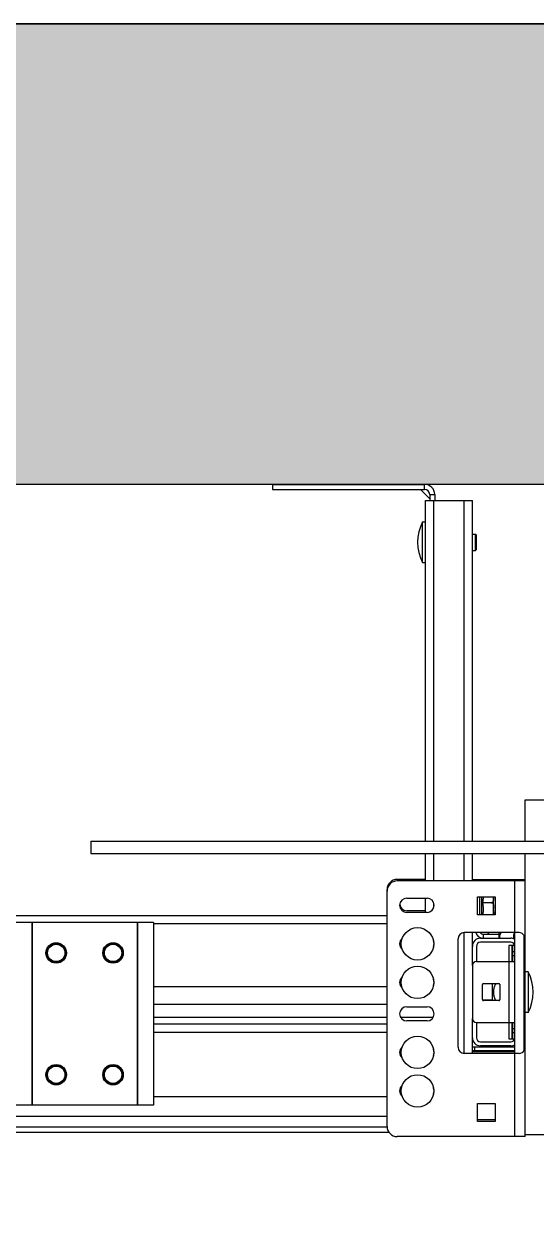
# Model space of a CAD drawing. Header units: millimetres. Extents: x 21899 to 38731, y -5425 to 3612.
# Drawn here: x 29485 to 29738, y -2828 to -2244 of the extents above; entities that cross this region are included whole.
import ezdxf

# ---------------------------------------------------------------- set-up
doc = ezdxf.new("R2010")
doc.units = ezdxf.units.MM
doc.layers.add('dwgmodels.com', color=250, linetype='Continuous')

msp = doc.modelspace()

# ---------------------------------------------------------------- hatches: boundary and pattern name
at = {"layer": 'dwgmodels.com', "true_color": 0xc7c8ca}
h = msp.add_hatch(color=9, dxfattribs=at)
h.dxf.hatch_style = 1
h.paths.add_polyline_path([(26306.15, -2827.73), (26306.15, -2243.56), (30089.21, -2243.56), (30089.21, -2470.56), (26556.15, -2470.56), (26556.15, -2827.73)])

# ---------------------------------------------------------------- linework, layer by layer
at = {"color": 7, "linetype": 'Continuous'}
for p, q in [((30089.21, -2243.56), (26306.15, -2243.56)), ((29607.53, -2470.56), (29607.53, -2473.06)), ((29607.53, -2473.06), (29682.53, -2473.06)), ((29680.5, -2473.07), (29685.03, -2477.59)), ((29685.03, -2475.56), (29685.03, -2478.56)), ((29683.03, -2478.56), (29706.03, -2478.56)), ((29683.03, -2646.42), (29683.03, -2478.56)), ((29706.03, -2646.42), (29706.03, -2478.56)), ((29681.53, -2489.06), (29683.03, -2489.06)), ((29681.53, -2509.06), (29681.53, -2489.06)), ((29706.03, -2495.06), (29707.54, -2495.06)), ((29707.54, -2495.06), (29708.03, -2495.56)), ((29707.54, -2503.06), (29707.54, -2495.06)), ((29708.03, -2502.57), (29708.03, -2495.56)), ((29706.03, -2503.06), (29707.54, -2503.06)), ((29707.54, -2503.06), (29708.03, -2502.57)), ((29681.53, -2509.06), (29683.03, -2509.06)), ((29732.03, -2625.92), (29845.03, -2625.92)), ((29732.03, -2646.42), (29732.03, -2625.92)), ((29518.03, -2646.42), (29790.21, -2646.42)), ((29518.03, -2652.44), (29779.69, -2652.44)), ((29683.03, -2665.92), (29683.03, -2652.44)), ((29683.03, -2665.92), (29683.03, -2652.44)), ((29706.03, -2665.92), (29706.03, -2652.44)), ((29706.03, -2665.92), (29706.03, -2652.44)), ((29732.03, -2791.92), (29732.03, -2652.44)), ((29683.03, -2665.17), (29669.03, -2665.17)), ((29732.03, -2665.92), (29669.03, -2665.92)), ((29706.03, -2665.17), (29732.03, -2665.17)), ((29707.53, -2665.92), (29707.53, -2665.17)), ((29664.03, -2786.92), (29664.03, -2670.17)), ((29673.73, -2674.42), (29683.73, -2674.42)), ((29683.03, -2681.42), (29683.03, -2674.42)), ((29708.53, -2673.82), (29717.33, -2673.82)), ((29708.53, -2682.62), (29708.53, -2673.82)), ((29710.73, -2682.62), (29710.73, -2673.82)), ((29716.53, -2682.62), (29716.53, -2673.82)), ((29717.33, -2673.82), (29717.33, -2682.62)), ((29683.03, -2680.67), (29673.73, -2680.67)), ((29715.53, -2676.67), (29711.13, -2676.67)), ((29162.03, -2682.92), (29664.03, -2682.92)), ((29683.73, -2681.42), (29673.73, -2681.42)), ((29717.33, -2682.62), (29708.53, -2682.62)), ((29717.33, -2681.87), (29716.53, -2681.87)), ((29729.03, -2691.42), (29702.03, -2691.42)), ((29706.03, -2707.67), (29706.03, -2691.42)), ((29719.03, -2691.42), (29719.03, -2693.92)), ((29727.03, -2750.92), (29727.03, -2691.42)), ((29731.61, -2749.44), (29731.61, -2692.89)), ((29699.03, -2747.92), (29699.03, -2694.42)), ((29708.03, -2698.17), (29708.03, -2705.67)), ((29710.03, -2694.17), (29725.03, -2694.17)), ((29725.03, -2696.17), (29710.03, -2696.17)), ((29727.03, -2697.67), (29724.03, -2697.67)), ((29724.03, -2697.67), (29724.03, -2705.67)), ((29726.03, -2705.67), (29726.03, -2697.67)), ((29733.53, -2710.72), (29732.03, -2710.72)), ((29733.53, -2710.72), (29733.53, -2730.72)), ((29716.03, -2716.72), (29711.08, -2716.72)), ((29714.03, -2716.72), (29714.03, -2716.42)), ((29715.53, -2716.47), (29716.03, -2716.47)), ((29716.03, -2724.92), (29716.03, -2716.42)), ((29717.53, -2716.47), (29719.24, -2716.47)), ((29673.73, -2727.92), (29683.73, -2727.92)), ((29716.03, -2724.72), (29711.14, -2724.72)), ((29714.03, -2724.92), (29714.03, -2724.72)), ((29706.03, -2750.92), (29706.03, -2733.67)), ((29733.53, -2730.72), (29732.03, -2730.72)), ((29549.03, -2736.42), (29664.03, -2736.42)), ((29683.73, -2734.92), (29673.73, -2734.92)), ((29708.03, -2735.67), (29708.03, -2743.17)), ((29724.03, -2735.67), (29724.03, -2743.67)), ((29726.03, -2743.67), (29726.03, -2735.67)), ((29710.03, -2745.17), (29725.03, -2745.17)), ((29724.03, -2743.67), (29727.03, -2743.67)), ((29729.03, -2750.92), (29702.03, -2750.92)), ((29706.03, -2747.67), (29727.03, -2747.67)), ((29727.03, -2749.67), (29706.03, -2749.67)), ((29727.03, -2750.17), (29706.03, -2750.17)), ((29725.03, -2747.17), (29710.03, -2747.17)), ((29719.03, -2749.67), (29719.03, -2750.17)), ((29708.53, -2775.62), (29717.33, -2775.62)), ((29708.53, -2784.42), (29708.53, -2775.62)), ((29717.33, -2775.62), (29717.33, -2784.42)), ((29717.33, -2783.67), (29708.53, -2783.67)), ((29717.33, -2784.42), (29708.53, -2784.42)), ((29665.09, -2789.92), (29134.03, -2789.92)), ((29732.03, -2791.92), (29669.03, -2791.92)), ((29732.03, -2790.92), (29845.03, -2790.92))]:
    msp.add_line(p, q, dxfattribs=at)
msp.add_line((30089.21, -2470.56), (26556.15, -2470.56))
at = {"color": 3, "linetype": 'Continuous'}
for p, q in [((29607.53, -2470.56), (29682.53, -2470.56)), ((29687.53, -2475.56), (29687.53, -2478.56)), ((29709.53, -2665.17), (29709.53, -2665.92)), ((29709.53, -2673.82), (29709.53, -2682.62)), ((29541.02, -2686.42), (29481.03, -2686.42)), ((29489.03, -2686.42), (29489.03, -2776.42)), ((29549.03, -2686.42), (29541.03, -2686.42)), ((29541.03, -2686.42), (29541.03, -2776.42)), ((29549.03, -2686.42), (29549.03, -2776.42)), ((29711.53, -2692.17), (29719.03, -2692.17)), ((29714.36, -2692.17), (29713.61, -2691.42)), ((29706.03, -2707.67), (29706.03, -2733.67)), ((29708.03, -2705.67), (29727.03, -2705.67)), ((29711.03, -2724.42), (29711.03, -2716.92)), ((29711.53, -2716.42), (29719.03, -2716.42)), ((29719.53, -2716.92), (29719.53, -2724.42)), ((29719.03, -2724.92), (29711.53, -2724.92)), ((29708.03, -2735.67), (29727.03, -2735.67)), ((29541.02, -2776.42), (29481.03, -2776.42)), ((29549.03, -2776.42), (29541.03, -2776.42))]:
    msp.add_line(p, q, dxfattribs=at)
at = {"color": 9, "linetype": 'Continuous'}
for p, q in [((29682.53, -2473.06), (29682.53, -2470.56)), ((29685.03, -2475.56), (29687.53, -2475.56)), ((29687.03, -2646.42), (29687.03, -2478.56)), ((29702.03, -2646.42), (29702.03, -2478.56)), ((29687.03, -2665.92), (29687.03, -2652.44)), ((29687.03, -2665.92), (29687.03, -2652.44)), ((29702.03, -2665.92), (29702.03, -2652.44)), ((29702.03, -2665.92), (29702.03, -2652.44)), ((29707.53, -2665.67), (29709.53, -2665.67)), ((29727.03, -2691.42), (29727.03, -2665.17)), ((29687.03, -2678.97), (29687.03, -2676.86)), ((29489.15, -2686.42), (29489.15, -2776.42)), ((29540.91, -2686.42), (29540.91, -2776.42)), ((29549.03, -2686.92), (29664.03, -2686.92)), ((29702.03, -2750.92), (29702.03, -2691.42)), ((29711.53, -2694.17), (29711.53, -2692.17)), ((29725.46, -2697.67), (29725.46, -2705.67)), ((29726.03, -2700.67), (29727.03, -2700.67)), ((29726.03, -2702.67), (29727.03, -2702.67)), ((29724.03, -2705.67), (29724.03, -2735.67)), ((29549.03, -2717.88), (29664.03, -2717.88)), ((29670.88, -2717.88), (29671.29, -2717.88)), ((29549.03, -2726.7), (29664.03, -2726.7)), ((29549.03, -2733.12), (29664.03, -2733.12)), ((29670.71, -2733.12), (29686.76, -2733.12)), ((29725.46, -2735.67), (29725.46, -2743.67)), ((29726.03, -2738.67), (29727.03, -2738.67)), ((29549.03, -2740.42), (29664.03, -2740.42)), ((29726.03, -2740.67), (29727.03, -2740.67)), ((29707.03, -2747.67), (29707.03, -2749.67)), ((29727.03, -2791.92), (29727.03, -2750.92)), ((29549.03, -2772.22), (29664.03, -2772.22)), ((29162.03, -2781.86), (29664.03, -2781.86)), ((29140.35, -2787.06), (29664.03, -2787.06))]:
    msp.add_line(p, q, dxfattribs=at)
at = {"color": 4, "linetype": 'Continuous'}
msp.add_line((29518.03, -2646.42), (29518.03, -2652.44), dxfattribs=at)
at = {"color": 7, "linetype": 'Continuous'}
for centre, radius in [((29679.03, -2696.92), 8), ((29501.03, -2701.42), 5.04), ((29501.03, -2701.42), 4.48), ((29529.03, -2701.42), 5.04), ((29529.03, -2701.42), 4.48), ((29679.03, -2715.92), 8), ((29679.03, -2750.42), 8), ((29501.03, -2761.42), 5.04), ((29501.03, -2761.42), 4.48), ((29529.03, -2761.42), 5.04), ((29529.03, -2761.42), 4.48), ((29679.03, -2769.42), 8)]:
    msp.add_circle(centre, radius, dxfattribs=at)
at = {"color": 9, "linetype": 'Continuous'}
for centre, radius in [((29501.03, -2701.42), 5), ((29501.03, -2701.42), 4.28), ((29529.03, -2701.42), 5), ((29529.03, -2701.42), 4.28), ((29501.03, -2761.42), 5), ((29501.03, -2761.42), 4.28), ((29529.03, -2761.42), 5), ((29529.03, -2761.42), 4.28)]:
    msp.add_circle(centre, radius, dxfattribs=at)
at = {"color": 3, "linetype": 'Continuous'}
for centre, radius, start, end in [((29682.53, -2475.56), 5, 0, 90), ((29711.53, -2690.17), 2, 219.06185, 270), ((29708.03, -2707.67), 2, 90, 180), ((29711.53, -2716.92), 0.5, 90, 180), ((29719.03, -2716.92), 0.5, 0, 90), ((29711.53, -2724.42), 0.5, 180, 270), ((29719.03, -2724.42), 0.5, 270, 0), ((29708.03, -2733.67), 2, 180, 270)]:
    msp.add_arc(centre, radius, start, end, dxfattribs=at)
at = {"color": 7, "linetype": 'Continuous'}
for centre, radius, start, end in [((29682.53, -2475.56), 2.5, 0, 90), ((29700.28, -2499.06), 21.25, 151.92751, 208.07249), ((29669.03, -2670.17), 5, 90, 180), ((29669.03, -2670.92), 5, 90, 180), ((29673.73, -2677.92), 3.5, 90, 270), ((29683.73, -2677.92), 3.5, 270, 90), ((29673.73, -2677.17), 3.5, 184.15871, 270), ((29702.03, -2694.42), 3, 90, 180), ((29711.53, -2690.17), 4, 198.24372, 261.81721), ((29729.03, -2694.42), 3, 30.58688, 90), ((29673.73, -2696.92), 3.5, 129.98343, 230.01657), ((29683.73, -2696.92), 3.5, 333.91949, 26.08051), ((29710.03, -2698.17), 4, 90, 180), ((29710.03, -2698.17), 2, 90, 180), ((29725.03, -2698.17), 4, 64.28571, 90), ((29725.03, -2698.17), 2, 15, 90), ((29673.73, -2715.92), 3.5, 129.98343, 230.01657), ((29683.73, -2715.92), 3.5, 333.91949, 26.08051), ((29714.78, -2720.72), 21.25, 331.92751, 28.07249), ((29673.73, -2731.42), 3.5, 90, 270), ((29683.73, -2731.42), 3.5, 270, 90), ((29710.03, -2743.17), 4, 180, 270), ((29710.03, -2743.17), 2, 180, 270), ((29725.03, -2743.17), 2, 270, 345), ((29673.73, -2750.42), 3.5, 129.98343, 230.01657), ((29683.73, -2750.42), 3.5, 333.91949, 26.08051), ((29702.03, -2747.92), 3, 180, 270), ((29725.03, -2743.17), 4, 270, 300.19017), ((29729.03, -2747.92), 3, 270, 329.41312), ((29673.73, -2769.42), 3.5, 129.98343, 230.01657), ((29683.73, -2769.42), 3.5, 333.91949, 26.08051), ((29669.03, -2786.92), 5, 180, 270)]:
    msp.add_arc(centre, radius, start, end, dxfattribs=at)
for points, start_tangent, end_tangent in [([(29711.13, -2676.67), (29711.3, -2675.83), (29711.43, -2675.03), (29711.51, -2674.22), (29711.53, -2673.82)], (0.064684, 0.280763), (0.009363, 0.288018)), ([(29716.53, -2673.82), (29716.53, -2674.08), (29716.53, -2674.49), (29716.51, -2674.86), (29716.48, -2675.2), (29716.43, -2675.51), (29716.37, -2675.8), (29716.28, -2676.05), (29716.16, -2676.26), (29716.03, -2676.43), (29715.87, -2676.56), (29715.7, -2676.64), (29715.53, -2676.67)], (-0.00029, -0.328146), (-0.328146, 0)), ([(29711.25, -2682.62), (29711.3, -2682.33), (29711.43, -2681.52), (29711.51, -2680.72), (29711.53, -2679.91), (29711.51, -2679.11), (29711.43, -2678.31), (29711.3, -2677.5), (29711.13, -2676.67)], (0.117472, 0.58858), (-0.13473, 0.584802)), ([(29715.53, -2676.67), (29715.7, -2676.69), (29715.87, -2676.77), (29716.03, -2676.9), (29716.16, -2677.07), (29716.28, -2677.29), (29716.36, -2677.53), (29716.43, -2677.81), (29716.48, -2678.12), (29716.51, -2678.46), (29716.53, -2678.83), (29716.53, -2679.25), (29716.53, -2679.7)], (0.346255, 0), (0, -0.346255)), ([(29716.53, -2680.13), (29716.53, -2680.58), (29716.52, -2681), (29716.51, -2681.38), (29716.48, -2681.73), (29716.43, -2682.04), (29716.36, -2682.31), (29716.27, -2682.55), (29716.24, -2682.62)], (0, -0.252473), (-0.112961, -0.226095)), ([(29720.3, -2691.41), (29720.11, -2691.63), (29719.79, -2692.07), (29719.57, -2692.48), (29719.44, -2692.89), (29719.39, -2693.29), (29719.44, -2693.69), (29719.57, -2694.1), (29719.6, -2694.17)], (-0.204649, -0.224943), (0.127953, -0.276066)), ([(29726.63, -2694.52), (29726.61, -2694.46), (29726.49, -2693.99), (29726.43, -2693.52), (29726.43, -2693.06), (29726.49, -2692.59), (29726.61, -2692.13), (29726.78, -2691.66)], (-0.090019, 0.278895), (0.112342, 0.270682)), ([(29726.78, -2691.66), (29726.89, -2691.41)], (0.010134, 0.024417), (0.011135, 0.023974)), ([(29715.53, -2716.47), (29715.41, -2716.71)], (-0.012288, -0.024576), (-0.011847, -0.024797)), ([(29715.48, -2716.42), (29715.53, -2716.47)], (0.004744, -0.004825), (0.004784, -0.004784)), ([(29717.53, -2716.47), (29717.11, -2717.4), (29716.79, -2718.27), (29716.57, -2719.1), (29716.44, -2719.91), (29716.39, -2720.72), (29716.44, -2721.52), (29716.57, -2722.33), (29716.79, -2723.17), (29717.11, -2724.03), (29717.51, -2724.92)], (-0.394589, -0.789178), (0.391863, -0.790588)), ([(29717.48, -2716.42), (29717.53, -2716.47)], (0.004744, -0.004825), (0.004784, -0.004784)), ([(29715.41, -2724.72), (29715.51, -2724.92)], (0.009479, -0.019839), (0.009763, -0.019697)), ([(29719.73, -2747.16), (29719.57, -2747.48), (29719.5, -2747.66)], (-0.027925, -0.047625), (-0.017619, -0.052348)), ([(29719.89, -2749.67), (29720.11, -2749.95), (29720.3, -2750.17)], (0.037009, -0.052741), (0.043354, -0.047654)), ([(29726.78, -2749.93), (29726.68, -2749.67)], (-0.010593, 0.02553), (-0.009321, 0.026021)), ([(29726.89, -2750.17), (29726.78, -2749.93)], (-0.011161, 0.02403), (-0.010155, 0.024474))]:
    msp.add_spline(points, degree=3, dxfattribs=dict(at, start_tangent=start_tangent, end_tangent=end_tangent))
at = {"layer": 'dwgmodels.com', "color": 5}
msp.add_lwpolyline([(26306.15, -2827.73), (26306.15, -2243.56), (30089.21, -2243.56), (30089.21, -2470.56), (26556.15, -2470.56), (26556.15, -2827.73), (26306.15, -2827.73)], dxfattribs=at)

doc.saveas('drawing.dxf')
